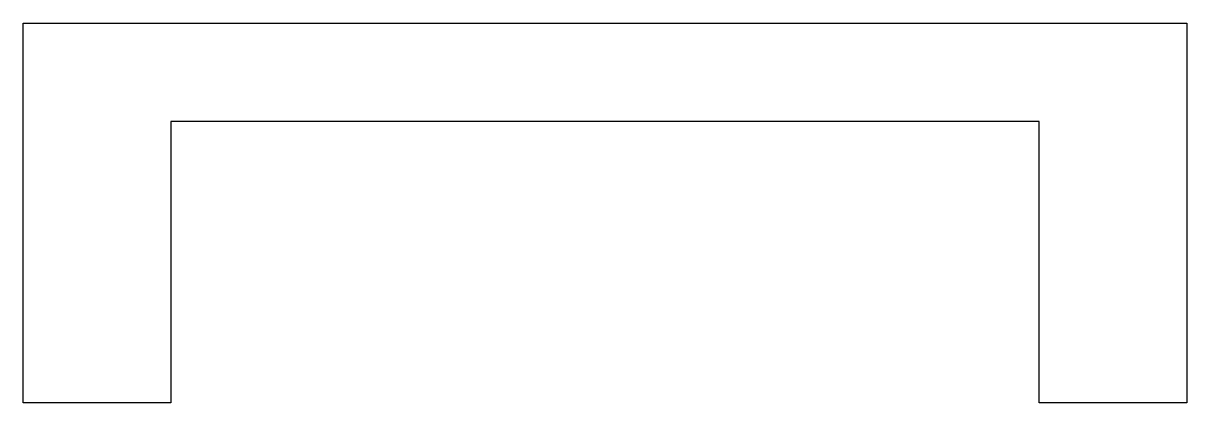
# Model space of a CAD drawing. Header units: millimetres. Extents: x -4 to 161, y -71 to -17.
import ezdxf

# ---------------------------------------------------------------- set-up
doc = ezdxf.new("R2010")
doc.units = ezdxf.units.MM
doc.layers.get('0').update_dxf_attribs({"linetype": 'CONTINUOUS'})

msp = doc.modelspace()

# ---------------------------------------------------------------- linework, layer by layer
msp.add_lwpolyline([(140.46, -71.01), (140.46, -31.01), (17, -31.01), (17, -71.01), (-4, -71.01), (-4, -17.01), (161.46, -17.01), (161.46, -71.01)], close=True)

doc.saveas('drawing.dxf')
